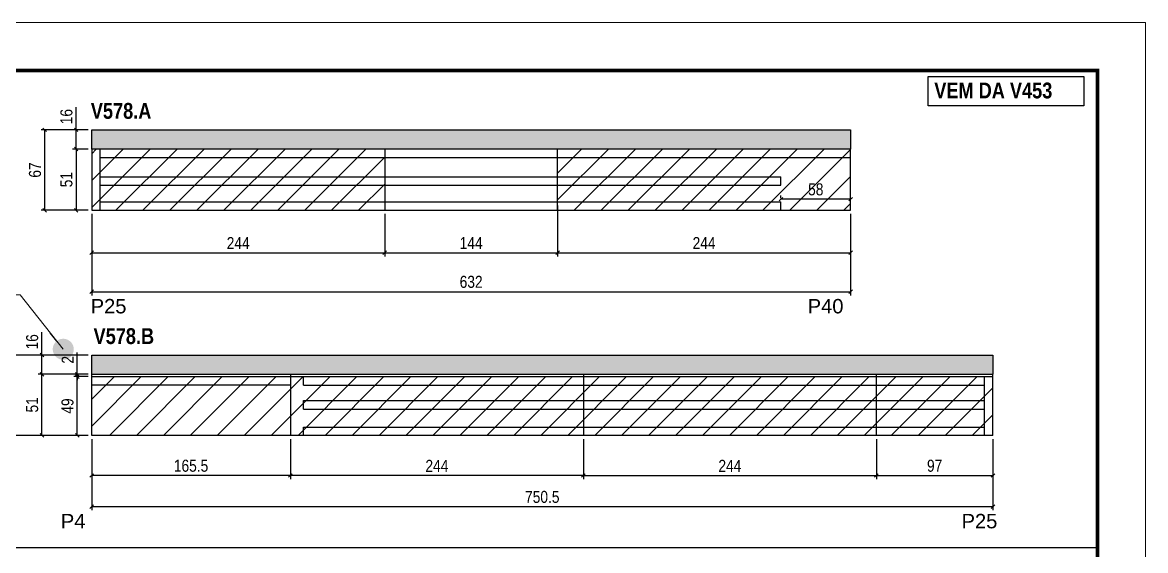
# Model space of a CAD drawing. Extents: x 3309 to 9563, y -2522 to 14608.
# Drawn here: x 8628 to 9563, y 9573 to 10014 of the extents above; entities that cross this region are included whole.
import ezdxf

# ---------------------------------------------------------------- set-up
doc = ezdxf.new("R2010")
doc.units = 0
doc.header["$PDMODE"] = 35
doc.header["$PDSIZE"] = -10
doc.linetypes.add('DASHED', pattern=[0.75, 0.5, -0.25])
for name, color, linetype in [('5', 5, 'Continuous'), ('COTA', 241, 'Continuous'), ('NOMENCLATURA', 7, 'Continuous'), ('Painéis', 200, 'Continuous'), ('SARR_2.2x7', 40, 'Continuous')]:
    doc.layers.add(name, color=color, linetype=linetype)
for name, color, linetype, lineweight in [('Folhas', 255, 'Continuous', 9), ('Hachura', 251, 'Continuous', 9), ('SARRAFO DE PRESSAO', 251, 'DASHED', 9)]:
    doc.layers.add(name, color=color, linetype=linetype, lineweight=lineweight)
doc.styles.add('COTA TECNICA', font='techl___.ttf', dxfattribs={"height": 10})
doc.styles.get("Standard").update_dxf_attribs({"font": 'arial.ttf'})
doc.styles.add('TECNICA', font='techb___.ttf', dxfattribs={"height": 10})
doc.dimstyles.new('3x', dxfattribs={"dimtxt": 10, "dimasz": 5, "dimexe": 7, "dimexo": 5, "dimgap": 4, "dimtad": 1, "dimdec": 4, "dimlfac": 0.333333, "dimdsep": 46, "dimtxsty": 'Standard', "dimblk": 'DOT', "dimcen": 0.09, "dimclrd": 1, "dimclre": 1, "dimclrt": 2, "dimadec": 0, "dimazin": 2, "dimtfac": 1, "dimtdec": 4, "dimtmove": 0, "dimatfit": 3, "dimldrblk": 'DOT', "dimfxl": 1, "dimtolj": 1, "dimtzin": 0, "dimlwd": 9, "dimlwe": 9, "dimarcsym": 0})
doc.dimstyles.new('PAINEL', dxfattribs={"dimtxt": 10, "dimasz": 3, "dimexe": 3, "dimexo": 3, "dimgap": 3, "dimtad": 1, "dimdec": 1, "dimzin": 12, "dimdsep": 46, "dimtxsty": 'COTA TECNICA', "dimblk1": 'OBLIQUE', "dimblk2": 'OBLIQUE', "dimsah": 1, "dimcen": 0.9, "dimclrd": 4, "dimclre": 4, "dimclrt": 240, "dimadec": 1, "dimazin": 3, "dimtfac": 1, "dimtdec": 1, "dimtmove": 0, "dimatfit": 3, "dimfxl": 1, "dimtolj": 1, "dimtzin": 12, "dimarcsym": 0})

# ---------------------------------------------------------------- blocks, each defined once
blk = doc.blocks.new('9999999999')
at = {"layer": 'Folhas'}
blk.add_lwpolyline([(98138.98, 34190.21), (99623.98, 34190.21), (99623.98, 35240.21), (98138.98, 35240.21)], close=True, dxfattribs=at)
at = {"layer": 'Folhas', "color": 30, "const_width": 3}
blk.add_lwpolyline([(98213.98, 34230.21), (99583.98, 34230.21), (99583.98, 35200.21), (98213.98, 35200.21)], close=True, dxfattribs=at)
blk = doc.blocks.new('_Oblique')
at = {"color": 0, "linetype": 'ByBlock', "lineweight": -2}
blk.add_line((-0.5, -0.5), (0.5, 0.5), dxfattribs=at)
blk = doc.blocks.new('*D441')
at = {"layer": 'COTA', "color": 4, "lineweight": -2, "transparency": 16777216}
for p, q in [((8685.23, 9854.07), (8685.23, 9786.12)), ((9317.23, 9854.07), (9317.23, 9786.12)), ((8685.23, 9789.12), (9317.23, 9789.12))]:
    blk.add_line(p, q, dxfattribs=at)
at = {"layer": 'Defpoints', "color": 0, "transparency": 16777216}
for p in [(8685.23, 9857.07), (9317.23, 9857.07), (9317.23, 9789.12)]:
    blk.add_point(p, dxfattribs=at)
at = {"layer": 'COTA', "color": 4, "lineweight": -2, "transparency": 16777216, "xscale": 3, "yscale": 3, "zscale": 3, "rotation": 180}
blk.add_blockref('_Oblique', (8685.23, 9789.12), dxfattribs=at)
at = {"layer": 'COTA', "color": 4, "lineweight": -2, "transparency": 16777216, "xscale": 3, "yscale": 3, "zscale": 3}
blk.add_blockref('_Oblique', (9317.23, 9789.12), dxfattribs=at)
at = {"layer": 'COTA', "color": 240, "transparency": 16777216, "insert": (9001.23, 9797.34), "char_height": 10, "attachment_point": 5, "style": 'COTA TECNICA'}
blk.add_mtext('\\A1;632', dxfattribs=at)
blk = doc.blocks.new('*D442')
at = {"layer": 'COTA', "color": 4, "lineweight": -2, "transparency": 16777216}
for p, q in [((8685.23, 9854.07), (8685.23, 9818.61)), ((8929.23, 9854.07), (8929.23, 9818.61)), ((8685.23, 9821.61), (8929.23, 9821.61))]:
    blk.add_line(p, q, dxfattribs=at)
at = {"layer": 'Defpoints', "color": 0, "transparency": 16777216}
for p in [(8685.23, 9857.07), (8929.23, 9857.07), (8929.23, 9821.61)]:
    blk.add_point(p, dxfattribs=at)
at = {"layer": 'COTA', "color": 4, "lineweight": -2, "transparency": 16777216, "xscale": 3, "yscale": 3, "zscale": 3, "rotation": 180}
blk.add_blockref('_Oblique', (8685.23, 9821.61), dxfattribs=at)
at = {"layer": 'COTA', "color": 4, "lineweight": -2, "transparency": 16777216, "xscale": 3, "yscale": 3, "zscale": 3}
blk.add_blockref('_Oblique', (8929.23, 9821.61), dxfattribs=at)
at = {"layer": 'COTA', "color": 240, "transparency": 16777216, "insert": (8807.23, 9829.69), "char_height": 10, "attachment_point": 5, "style": 'COTA TECNICA'}
blk.add_mtext('\\A1;244', dxfattribs=at)
blk = doc.blocks.new('*D439')
at = {"layer": 'COTA', "color": 4, "lineweight": -2, "transparency": 16777216}
for p, q in [((9073.23, 9861.07), (9073.23, 9818.61)), ((9317.23, 9854.07), (9317.23, 9818.61)), ((9073.23, 9821.61), (9317.23, 9821.61))]:
    blk.add_line(p, q, dxfattribs=at)
at = {"layer": 'Defpoints', "color": 0, "transparency": 16777216}
for p in [(9073.23, 9864.07), (9317.23, 9857.07), (9317.23, 9821.61)]:
    blk.add_point(p, dxfattribs=at)
at = {"layer": 'COTA', "color": 4, "lineweight": -2, "transparency": 16777216, "xscale": 3, "yscale": 3, "zscale": 3, "rotation": 180}
blk.add_blockref('_Oblique', (9073.23, 9821.61), dxfattribs=at)
at = {"layer": 'COTA', "color": 4, "lineweight": -2, "transparency": 16777216, "xscale": 3, "yscale": 3, "zscale": 3}
blk.add_blockref('_Oblique', (9317.23, 9821.61), dxfattribs=at)
at = {"layer": 'COTA', "color": 240, "transparency": 16777216, "insert": (9195.23, 9829.69), "char_height": 10, "attachment_point": 5, "style": 'COTA TECNICA'}
blk.add_mtext('\\A1;244', dxfattribs=at)
blk = doc.blocks.new('*D443')
at = {"layer": 'COTA', "color": 4, "lineweight": -2, "transparency": 16777216}
for p, q in [((8682.23, 9908.07), (8669.33, 9908.07)), ((8672.33, 9908.07), (8672.33, 9857.07)), ((8682.23, 9857.07), (8669.33, 9857.07))]:
    blk.add_line(p, q, dxfattribs=at)
at = {"layer": 'Defpoints', "color": 0, "transparency": 16777216}
for p in [(8685.23, 9908.07), (8672.33, 9857.07), (8685.23, 9857.07)]:
    blk.add_point(p, dxfattribs=at)
at = {"layer": 'COTA', "color": 4, "lineweight": -2, "transparency": 16777216, "xscale": 3, "yscale": 3, "zscale": 3}
for p, rotation in [((8672.33, 9908.07), 90), ((8672.33, 9857.07), 270)]:
    blk.add_blockref('_Oblique', p, dxfattribs=dict(at, rotation=rotation))
at = {"layer": 'COTA', "color": 240, "transparency": 16777216, "insert": (8664.22, 9882.57), "char_height": 10, "attachment_point": 5, "rotation": 90, "style": 'COTA TECNICA'}
blk.add_mtext('\\A1;51', dxfattribs=at)
blk = doc.blocks.new('*D444')
at = {"layer": 'COTA', "color": 4, "lineweight": -2, "transparency": 16777216}
for p, q in [((8672.33, 9924.07), (8672.33, 9943.08)), ((8682.23, 9924.07), (8669.33, 9924.07)), ((8672.33, 9908.07), (8672.33, 9924.07)), ((8682.23, 9908.07), (8669.33, 9908.07))]:
    blk.add_line(p, q, dxfattribs=at)
at = {"layer": 'Defpoints', "color": 0, "transparency": 16777216}
for p in [(8672.33, 9924.07), (8685.23, 9924.07), (8685.23, 9908.07)]:
    blk.add_point(p, dxfattribs=at)
at = {"layer": 'COTA', "color": 4, "lineweight": -2, "transparency": 16777216, "xscale": 3, "yscale": 3, "zscale": 3}
for p, rotation in [((8672.33, 9924.07), 90), ((8672.33, 9908.07), 270)]:
    blk.add_blockref('_Oblique', p, dxfattribs=dict(at, rotation=rotation))
at = {"layer": 'COTA', "color": 240, "transparency": 16777216, "insert": (8664.23, 9935.07), "char_height": 10, "attachment_point": 5, "rotation": 90, "style": 'COTA TECNICA'}
blk.add_mtext('\\A1;16', dxfattribs=at)
blk = doc.blocks.new('*D445')
at = {"layer": 'COTA', "color": 4, "lineweight": -2, "transparency": 16777216}
for p, q in [((8682.23, 9924.07), (8643.16, 9924.07)), ((8646.16, 9857.07), (8646.16, 9924.07)), ((8682.23, 9857.07), (8643.16, 9857.07))]:
    blk.add_line(p, q, dxfattribs=at)
at = {"layer": 'Defpoints', "color": 0, "transparency": 16777216}
for p in [(8646.16, 9924.07), (8685.23, 9924.07), (8685.23, 9857.07)]:
    blk.add_point(p, dxfattribs=at)
at = {"layer": 'COTA', "color": 4, "lineweight": -2, "transparency": 16777216, "xscale": 3, "yscale": 3, "zscale": 3}
for p, rotation in [((8646.16, 9924.07), 90), ((8646.16, 9857.07), 270)]:
    blk.add_blockref('_Oblique', p, dxfattribs=dict(at, rotation=rotation))
at = {"layer": 'COTA', "color": 240, "transparency": 16777216, "insert": (8638.06, 9890.57), "char_height": 10, "attachment_point": 5, "rotation": 90, "style": 'COTA TECNICA'}
blk.add_mtext('\\A1;67', dxfattribs=at)
blk = doc.blocks.new('*D440')
at = {"layer": 'COTA', "color": 4, "lineweight": -2, "transparency": 16777216}
for p, q in [((8929.23, 9854.07), (8929.23, 9818.61)), ((9073.23, 9854.07), (9073.23, 9818.61)), ((8929.23, 9821.61), (9073.23, 9821.61))]:
    blk.add_line(p, q, dxfattribs=at)
at = {"layer": 'Defpoints', "color": 0, "transparency": 16777216}
for p in [(8929.23, 9857.07), (9073.23, 9857.07), (9073.23, 9821.61)]:
    blk.add_point(p, dxfattribs=at)
at = {"layer": 'COTA', "color": 4, "lineweight": -2, "transparency": 16777216, "xscale": 3, "yscale": 3, "zscale": 3, "rotation": 180}
blk.add_blockref('_Oblique', (8929.23, 9821.61), dxfattribs=at)
at = {"layer": 'COTA', "color": 4, "lineweight": -2, "transparency": 16777216, "xscale": 3, "yscale": 3, "zscale": 3}
blk.add_blockref('_Oblique', (9073.23, 9821.61), dxfattribs=at)
at = {"layer": 'COTA', "color": 240, "transparency": 16777216, "insert": (9001.23, 9829.69), "char_height": 10, "attachment_point": 5, "style": 'COTA TECNICA'}
blk.add_mtext('\\A1;144', dxfattribs=at)
blk = doc.blocks.new('*D446')
at = {"layer": 'COTA', "color": 4, "lineweight": -2, "transparency": 16777216}
for p, q in [((9259.23, 9867.07), (9259.23, 9869.26)), ((9317.23, 9860.07), (9317.23, 9869.26)), ((9317.23, 9866.26), (9259.23, 9866.26))]:
    blk.add_line(p, q, dxfattribs=at)
at = {"layer": 'Defpoints', "color": 0, "transparency": 16777216}
for p in [(9259.23, 9866.26), (9259.23, 9864.07), (9317.23, 9857.07)]:
    blk.add_point(p, dxfattribs=at)
at = {"layer": 'COTA', "color": 4, "lineweight": -2, "transparency": 16777216, "xscale": 3, "yscale": 3, "zscale": 3, "rotation": 180}
blk.add_blockref('_Oblique', (9259.23, 9866.26), dxfattribs=at)
at = {"layer": 'COTA', "color": 4, "lineweight": -2, "transparency": 16777216, "xscale": 3, "yscale": 3, "zscale": 3}
blk.add_blockref('_Oblique', (9317.23, 9866.26), dxfattribs=at)
at = {"layer": 'COTA', "color": 240, "transparency": 16777216, "insert": (9288.23, 9874.4), "char_height": 10, "attachment_point": 5, "style": 'COTA TECNICA'}
blk.add_mtext('\\A1;58', dxfattribs=at)
blk = doc.blocks.new('*D447')
at = {"layer": 'COTA', "color": 4, "lineweight": -2, "transparency": 16777216}
for p, q in [((8685.23, 9666.38), (8685.23, 9606.99)), ((9435.73, 9666.38), (9435.73, 9606.99)), ((9435.73, 9609.99), (8685.23, 9609.99))]:
    blk.add_line(p, q, dxfattribs=at)
at = {"layer": 'Defpoints', "color": 0, "transparency": 16777216}
for p in [(8685.23, 9669.38), (9435.73, 9669.38), (8685.23, 9609.99)]:
    blk.add_point(p, dxfattribs=at)
at = {"layer": 'COTA', "color": 4, "lineweight": -2, "transparency": 16777216, "xscale": 3, "yscale": 3, "zscale": 3, "rotation": 180}
blk.add_blockref('_Oblique', (8685.23, 9609.99), dxfattribs=at)
at = {"layer": 'COTA', "color": 4, "lineweight": -2, "transparency": 16777216, "xscale": 3, "yscale": 3, "zscale": 3}
blk.add_blockref('_Oblique', (9435.73, 9609.99), dxfattribs=at)
at = {"layer": 'COTA', "color": 240, "transparency": 16777216, "insert": (9060.48, 9618.1), "char_height": 10, "attachment_point": 5, "style": 'COTA TECNICA'}
blk.add_mtext('\\A1;750.5', dxfattribs=at)
blk = doc.blocks.new('*D448')
at = {"layer": 'COTA', "color": 4, "lineweight": -2, "transparency": 16777216}
for p, q in [((8850.73, 9666.38), (8850.73, 9632.98)), ((9094.73, 9666.38), (9094.73, 9632.98)), ((9094.73, 9635.98), (8850.73, 9635.98))]:
    blk.add_line(p, q, dxfattribs=at)
at = {"layer": 'Defpoints', "color": 0, "transparency": 16777216}
for p in [(8850.73, 9669.38), (9094.73, 9669.38), (8850.73, 9635.98)]:
    blk.add_point(p, dxfattribs=at)
at = {"layer": 'COTA', "color": 4, "lineweight": -2, "transparency": 16777216, "xscale": 3, "yscale": 3, "zscale": 3, "rotation": 180}
blk.add_blockref('_Oblique', (8850.73, 9635.98), dxfattribs=at)
at = {"layer": 'COTA', "color": 4, "lineweight": -2, "transparency": 16777216, "xscale": 3, "yscale": 3, "zscale": 3}
blk.add_blockref('_Oblique', (9094.73, 9635.98), dxfattribs=at)
at = {"layer": 'COTA', "color": 240, "transparency": 16777216, "insert": (8972.73, 9644.05), "char_height": 10, "attachment_point": 5, "style": 'COTA TECNICA'}
blk.add_mtext('\\A1;244', dxfattribs=at)
blk = doc.blocks.new('*D449')
at = {"layer": 'COTA', "color": 4, "lineweight": -2, "transparency": 16777216}
for p, q in [((8685.23, 9666.38), (8685.23, 9632.98)), ((8850.73, 9666.38), (8850.73, 9632.98)), ((8850.73, 9635.98), (8685.23, 9635.98))]:
    blk.add_line(p, q, dxfattribs=at)
at = {"layer": 'Defpoints', "color": 0, "transparency": 16777216}
for p in [(8685.23, 9669.38), (8850.73, 9669.38), (8685.23, 9635.98)]:
    blk.add_point(p, dxfattribs=at)
at = {"layer": 'COTA', "color": 4, "lineweight": -2, "transparency": 16777216, "xscale": 3, "yscale": 3, "zscale": 3, "rotation": 180}
blk.add_blockref('_Oblique', (8685.23, 9635.98), dxfattribs=at)
at = {"layer": 'COTA', "color": 4, "lineweight": -2, "transparency": 16777216, "xscale": 3, "yscale": 3, "zscale": 3}
blk.add_blockref('_Oblique', (8850.73, 9635.98), dxfattribs=at)
at = {"layer": 'COTA', "color": 240, "transparency": 16777216, "insert": (8767.98, 9644.09), "char_height": 10, "attachment_point": 5, "style": 'COTA TECNICA'}
blk.add_mtext('\\A1;165.5', dxfattribs=at)
blk = doc.blocks.new('*D1583')
at = {"layer": 'COTA', "color": 4, "lineweight": -2, "transparency": 16777216}
for p, q in [((9094.73, 9666.38), (9094.73, 9632.98)), ((9338.73, 9666.38), (9338.73, 9632.98)), ((9094.73, 9635.98), (9338.73, 9635.98))]:
    blk.add_line(p, q, dxfattribs=at)
at = {"layer": 'Defpoints', "color": 0, "transparency": 16777216}
for p in [(9094.73, 9669.38), (9338.73, 9669.38), (9338.73, 9635.98)]:
    blk.add_point(p, dxfattribs=at)
at = {"layer": 'COTA', "color": 4, "lineweight": -2, "transparency": 16777216, "xscale": 3, "yscale": 3, "zscale": 3, "rotation": 180}
blk.add_blockref('_Oblique', (9094.73, 9635.98), dxfattribs=at)
at = {"layer": 'COTA', "color": 4, "lineweight": -2, "transparency": 16777216, "xscale": 3, "yscale": 3, "zscale": 3}
blk.add_blockref('_Oblique', (9338.73, 9635.98), dxfattribs=at)
at = {"layer": 'COTA', "color": 240, "transparency": 16777216, "insert": (9216.73, 9644.05), "char_height": 10, "attachment_point": 5, "style": 'COTA TECNICA'}
blk.add_mtext('\\A1;244', dxfattribs=at)
blk = doc.blocks.new('*D1584')
at = {"layer": 'COTA', "color": 4, "lineweight": -2, "transparency": 16777216}
for p, q in [((9338.73, 9666.38), (9338.73, 9632.98)), ((9435.73, 9666.38), (9435.73, 9632.98)), ((9338.73, 9635.98), (9435.73, 9635.98))]:
    blk.add_line(p, q, dxfattribs=at)
at = {"layer": 'Defpoints', "color": 0, "transparency": 16777216}
for p in [(9338.73, 9669.38), (9435.73, 9669.38), (9435.73, 9635.98)]:
    blk.add_point(p, dxfattribs=at)
at = {"layer": 'COTA', "color": 4, "lineweight": -2, "transparency": 16777216, "xscale": 3, "yscale": 3, "zscale": 3, "rotation": 180}
blk.add_blockref('_Oblique', (9338.73, 9635.98), dxfattribs=at)
at = {"layer": 'COTA', "color": 4, "lineweight": -2, "transparency": 16777216, "xscale": 3, "yscale": 3, "zscale": 3}
blk.add_blockref('_Oblique', (9435.73, 9635.98), dxfattribs=at)
at = {"layer": 'COTA', "color": 240, "transparency": 16777216, "insert": (9387.23, 9644.08), "char_height": 10, "attachment_point": 5, "style": 'COTA TECNICA'}
blk.add_mtext('\\A1;97', dxfattribs=at)
blk = doc.blocks.new('*D1585')
at = {"layer": 'COTA', "color": 4, "lineweight": -2, "transparency": 16777216}
for p, q in [((8682.23, 9720.38), (8640.8, 9720.38)), ((8643.8, 9669.38), (8643.8, 9720.38)), ((8682.23, 9669.38), (8640.8, 9669.38))]:
    blk.add_line(p, q, dxfattribs=at)
at = {"layer": 'Defpoints', "color": 0, "transparency": 16777216}
for p in [(8643.8, 9720.38), (8685.23, 9720.38), (8685.23, 9669.38)]:
    blk.add_point(p, dxfattribs=at)
at = {"layer": 'COTA', "color": 4, "lineweight": -2, "transparency": 16777216, "xscale": 3, "yscale": 3, "zscale": 3}
for p, rotation in [((8643.8, 9720.38), 90), ((8643.8, 9669.38), 270)]:
    blk.add_blockref('_Oblique', p, dxfattribs=dict(at, rotation=rotation))
at = {"layer": 'COTA', "color": 240, "transparency": 16777216, "insert": (8635.69, 9694.88), "char_height": 10, "attachment_point": 5, "rotation": 90, "style": 'COTA TECNICA'}
blk.add_mtext('\\A1;51', dxfattribs=at)
blk = doc.blocks.new('*D1586')
at = {"layer": 'COTA', "color": 4, "lineweight": -2, "transparency": 16777216}
for p, q in [((8643.8, 9736.38), (8643.8, 9755.39)), ((8682.23, 9736.38), (8640.8, 9736.38)), ((8643.8, 9720.38), (8643.8, 9736.38)), ((8682.23, 9720.38), (8640.8, 9720.38))]:
    blk.add_line(p, q, dxfattribs=at)
at = {"layer": 'Defpoints', "color": 0, "transparency": 16777216}
for p in [(8643.8, 9736.38), (8685.23, 9736.38), (8685.23, 9720.38)]:
    blk.add_point(p, dxfattribs=at)
at = {"layer": 'COTA', "color": 4, "lineweight": -2, "transparency": 16777216, "xscale": 3, "yscale": 3, "zscale": 3}
for p, rotation in [((8643.8, 9736.38), 90), ((8643.8, 9720.38), 270)]:
    blk.add_blockref('_Oblique', p, dxfattribs=dict(at, rotation=rotation))
at = {"layer": 'COTA', "color": 240, "transparency": 16777216, "insert": (8635.7, 9747.38), "char_height": 10, "attachment_point": 5, "rotation": 90, "style": 'COTA TECNICA'}
blk.add_mtext('\\A1;16', dxfattribs=at)
blk = doc.blocks.new('*D1587')
at = {"layer": 'COTA', "color": 4, "lineweight": -2, "transparency": 16777216}
for p, q in [((8682.23, 9736.38), (8610.39, 9736.38)), ((8613.39, 9669.38), (8613.39, 9736.38)), ((8682.23, 9669.38), (8610.39, 9669.38))]:
    blk.add_line(p, q, dxfattribs=at)
at = {"layer": 'Defpoints', "color": 0, "transparency": 16777216}
for p in [(8613.39, 9736.38), (8685.23, 9736.38), (8685.23, 9669.38)]:
    blk.add_point(p, dxfattribs=at)
at = {"layer": 'COTA', "color": 4, "lineweight": -2, "transparency": 16777216, "xscale": 3, "yscale": 3, "zscale": 3}
for p, rotation in [((8613.39, 9736.38), 90), ((8613.39, 9669.38), 270)]:
    blk.add_blockref('_Oblique', p, dxfattribs=dict(at, rotation=rotation))
at = {"layer": 'COTA', "color": 240, "transparency": 16777216, "insert": (8605.29, 9702.88), "char_height": 10, "attachment_point": 5, "rotation": 90, "style": 'COTA TECNICA'}
blk.add_mtext('\\A1;67', dxfattribs=at)
blk = doc.blocks.new('*D1588')
at = {"layer": 'COTA', "color": 4, "lineweight": -2, "transparency": 16777216}
for p, q in [((8682.23, 9718.38), (8670.25, 9718.38)), ((8673.25, 9669.38), (8673.25, 9718.38)), ((8682.23, 9669.38), (8670.25, 9669.38))]:
    blk.add_line(p, q, dxfattribs=at)
at = {"layer": 'Defpoints', "color": 0, "transparency": 16777216}
for p in [(8673.25, 9718.38), (8685.23, 9718.38), (8685.23, 9669.38)]:
    blk.add_point(p, dxfattribs=at)
at = {"layer": 'COTA', "color": 4, "lineweight": -2, "transparency": 16777216, "xscale": 3, "yscale": 3, "zscale": 3}
for p, rotation in [((8673.25, 9718.38), 90), ((8673.25, 9669.38), 270)]:
    blk.add_blockref('_Oblique', p, dxfattribs=dict(at, rotation=rotation))
at = {"layer": 'COTA', "color": 240, "transparency": 16777216, "insert": (8665.14, 9693.88), "char_height": 10, "attachment_point": 5, "rotation": 90, "style": 'COTA TECNICA'}
blk.add_mtext('\\A1;49', dxfattribs=at)
blk = doc.blocks.new('*D1589')
at = {"layer": 'COTA', "color": 4, "lineweight": -2, "transparency": 16777216}
for p, q in [((8673.25, 9720.38), (8673.25, 9738.49)), ((8682.23, 9720.38), (8670.25, 9720.38)), ((8682.23, 9718.38), (8670.25, 9718.38)), ((8673.25, 9718.38), (8673.25, 9720.38)), ((8673.25, 9718.38), (8673.25, 9715.38))]:
    blk.add_line(p, q, dxfattribs=at)
at = {"layer": 'Defpoints', "color": 0, "transparency": 16777216}
for p in [(8673.25, 9720.38), (8685.23, 9720.38), (8685.23, 9718.38)]:
    blk.add_point(p, dxfattribs=at)
at = {"layer": 'COTA', "color": 4, "lineweight": -2, "transparency": 16777216, "xscale": 3, "yscale": 3, "zscale": 3}
for p, rotation in [((8673.25, 9720.38), 270), ((8673.25, 9718.38), 90)]:
    blk.add_blockref('_Oblique', p, dxfattribs=dict(at, rotation=rotation))
at = {"layer": 'COTA', "color": 240, "transparency": 16777216, "insert": (8665.25, 9732.43), "char_height": 10, "attachment_point": 5, "rotation": 90, "style": 'COTA TECNICA'}
blk.add_mtext('\\A1;2', dxfattribs=at)
blk = doc.blocks.new('_Dot')
at = {"color": 0, "linetype": 'ByBlock', "lineweight": -2}
blk.add_line((-0.5, 0), (-1, 0), dxfattribs=at)
at = {"color": 0, "linetype": 'ByBlock', "const_width": 0.5}
blk.add_lwpolyline([(-0.25, 0, 1), (0.25, 0, 1)], format="xyb", close=True, dxfattribs=at)

msp = doc.modelspace()

# ---------------------------------------------------------------- hatches: boundary and pattern name
at = {"layer": 'COTA'}
h = msp.add_hatch(dxfattribs=at)
h.set_pattern_fill('AR-CONC', color=256, scale=0.03)
h.set_pattern_definition([(50, (4963.332, -2281.1104), (5.46554, -0.4781726), [0.5715, -6.2865]), (355, (4963.332, -2281.1104), (-1.0573026, 5.7317054), [0.4572, -5.0292175]), (100.451445, (4963.7875, -2281.1503), (4.4082374, 5.2535326), [0.4857003, -5.3427073]), (46.1842, (4963.332, -2279.5864), (8.1323712, -1.26127), [0.85725, -9.42975]), (96.63556, (4964.01, -2279.6915), (7.122124, 7.4227837), [0.7285507, -8.014068]), (351.18415, (4963.332, -2279.5864), (7.122124, 7.422784), [0.685799, -7.543792]), (21, (4964.094, -2279.9674), (4.5484317, -3.067956), [0.5715, -6.2865]), (326, (4964.094, -2279.9674), (1.8540609, 5.525639), [0.4572, -5.0292]), (71.451445, (4964.473, -2280.223), (6.4024926, 2.457683), [0.4857003, -5.3426981]), (37.5, (4963.332, -2281.1104), (0.0926581, 2.53665117), [0, -4.96824, 0, -5.1054, 0, -5.04825]), (7.5, (4963.332, -2281.1104), (2.0045899, 3.00541724), [0, -2.91084, 0, -4.85394, 0, -1.92405]), (327.5, (4961.6328, -2281.1104), (4.06771786, -0.17186232), [0, -1.905, 0, -5.9436, 0, -7.8867]), (317.5, (4960.8708, -2281.1104), (4.4438754, 0.7627947), [0, -2.4765, 0, -3.94716, 0, -5.6007])])
h.paths.add_polyline_path([(8685.23, 9924.07), (8685.23, 9908.07), (9317.23, 9908.07), (9317.23, 9924.07)])
h = msp.add_hatch(dxfattribs=at)
h.set_pattern_fill('AR-CONC', color=256, scale=0.03)
h.set_pattern_definition([(50, (-4, 0), (5.46554, -0.4781726), [0.5715, -6.2865]), (355, (-4, 0), (-1.0573026, 5.7317054), [0.4572, -5.0292175]), (100.451445, (-3.5445, -0.04), (4.4082374, 5.2535326), [0.4857003, -5.3427073]), (46.1842, (-4, 1.524), (8.1323712, -1.26127), [0.85725, -9.42975]), (96.63556, (-3.322, 1.419), (7.122124, 7.4227837), [0.7285507, -8.014068]), (351.18415, (-4, 1.524), (7.122124, 7.4227837), [0.685799, -7.543792]), (21, (-3.238, 1.143), (4.5484317, -3.067956), [0.5715, -6.2865]), (326, (-3.238, 1.143), (1.8540609, 5.525639), [0.4572, -5.0292]), (71.451445, (-2.859, 0.8873), (6.4024926, 2.457683), [0.4857003, -5.3426981]), (37.5, (-4, 0), (0.0926581, 2.53665117), [0, -4.96824, 0, -5.1054, 0, -5.04825]), (7.5, (-4, 0), (2.0045899, 3.00541724), [0, -2.91084, 0, -4.85394, 0, -1.92405]), (327.5, (-5.6993, 0), (4.06771786, -0.17186232), [0, -1.905, 0, -5.9436, 0, -7.8867]), (317.5, (-6.4613, 0), (4.4438754, 0.7627947), [0, -2.4765, 0, -3.94716, 0, -5.6007])])
h.paths.add_polyline_path([(8685.23, 9736.38), (8685.23, 9720.38), (9435.73, 9720.38), (9435.73, 9736.38)])
at = {"layer": 'Hachura', "linetype": 'ByBlock'}
h = msp.add_hatch(dxfattribs=at)
h.set_pattern_fill('ANSI31', color=256, scale=5)
h.set_pattern_definition([(45, (128.066, 0), (-11.22532, 11.22532), [])])
h.paths.add_polyline_path([(8685.23, 9908.07), (8685.23, 9857.07), (8929.23, 9857.07), (8929.23, 9908.07)])
h.paths.add_polyline_path([(9073.23, 9908.07), (9073.23, 9857.07), (9317.23, 9857.07), (9317.23, 9908.07)])
h = msp.add_hatch(dxfattribs=at)
h.set_pattern_fill('ANSI31', color=256, scale=5)
h.set_pattern_definition([(45, (-4, 0), (-11.22532, 11.22532), [])])
h.paths.add_polyline_path([(8850.73, 9718.38), (8685.23, 9718.38), (8685.23, 9669.38), (8850.73, 9669.38)])
h.paths.add_polyline_path([(9094.73, 9718.38), (8850.73, 9718.38), (8850.73, 9669.38), (9094.73, 9669.38)])
h.paths.add_polyline_path([(9338.73, 9718.38), (9094.73, 9718.38), (9094.73, 9669.38), (9338.73, 9669.38)])
h.paths.add_polyline_path([(9435.73, 9718.38), (9338.73, 9718.38), (9338.73, 9669.38), (9435.73, 9669.38)])

# ---------------------------------------------------------------- linework, layer by layer
at = {"layer": 'COTA'}
for p, q in [((8685.23, 9908.07), (8685.23, 9924.07)), ((8685.23, 9924.07), (9317.23, 9924.07)), ((9317.23, 9924.07), (9317.23, 9908.07)), ((8685.23, 9720.38), (8685.23, 9736.38)), ((8685.23, 9736.38), (9435.73, 9736.38)), ((9435.73, 9736.38), (9435.73, 9720.38)), ((8152.87, 9575.95), (9522.87, 9575.95))]:
    msp.add_line(p, q, dxfattribs=at)
at = {"layer": 'NOMENCLATURA'}
msp.add_lwpolyline([(9381.92, 9968.57), (9511.55, 9968.57), (9511.55, 9944.01), (9381.92, 9944.01)], close=True, dxfattribs=at)
at = {"layer": 'Painéis', "linetype": 'ByBlock'}
for p, q in [((9317.23, 9908.07), (8685.23, 9908.07)), ((8685.23, 9908.07), (8685.23, 9857.07)), ((8929.23, 9908.07), (8929.23, 9857.07)), ((9073.23, 9857.07), (9073.23, 9908.07)), ((9317.23, 9857.07), (9317.23, 9908.07)), ((8685.23, 9857.07), (9317.23, 9857.07)), ((8685.23, 9669.38), (8685.23, 9720.38)), ((8685.23, 9720.38), (9435.73, 9720.38)), ((8685.23, 9718.38), (9435.73, 9718.38)), ((8850.73, 9720.38), (8850.73, 9669.38)), ((9094.73, 9720.38), (9094.73, 9669.38)), ((9338.73, 9669.38), (9338.73, 9720.38)), ((9435.73, 9669.38), (9435.73, 9720.38)), ((9435.73, 9669.38), (8685.23, 9669.38))]:
    msp.add_line(p, q, dxfattribs=at)
at = {"layer": 'SARR_2.2x7', "linetype": 'Continuous'}
for p, q in [((8692.23, 9857.07), (8692.23, 9908.07)), ((8692.23, 9901.07), (8929.23, 9901.07)), ((8929.23, 9901.07), (9073.23, 9901.07)), ((9073.23, 9901.07), (9317.23, 9901.07)), ((8692.23, 9884.9), (8929.23, 9884.9)), ((8692.23, 9877.9), (8929.23, 9877.9)), ((8929.23, 9884.9), (9073.23, 9884.9)), ((8929.23, 9877.9), (9073.23, 9877.9)), ((9073.23, 9884.9), (9259.23, 9884.9)), ((9073.23, 9877.9), (9259.23, 9877.9)), ((9259.23, 9877.9), (9259.23, 9884.9)), ((8692.23, 9864.07), (8929.23, 9864.07)), ((8929.23, 9864.07), (9073.23, 9864.07)), ((9073.23, 9864.07), (9259.23, 9864.07)), ((9259.23, 9857.07), (9259.23, 9864.07)), ((8861.73, 9711.38), (8861.73, 9718.38)), ((9428.73, 9669.38), (9428.73, 9718.38)), ((8850.73, 9711.38), (8685.23, 9711.38)), ((8861.73, 9711.38), (9094.73, 9711.38)), ((9094.73, 9711.38), (9338.73, 9711.38)), ((9338.73, 9711.38), (9428.73, 9711.38)), ((8861.73, 9691.38), (8861.73, 9698.38)), ((8861.73, 9698.38), (9094.73, 9698.38)), ((8861.73, 9691.38), (9094.73, 9691.38)), ((9094.73, 9698.38), (9338.73, 9698.38)), ((9094.73, 9691.38), (9338.73, 9691.38)), ((9338.73, 9698.38), (9428.73, 9698.38)), ((9338.73, 9691.38), (9428.73, 9691.38)), ((8861.73, 9669.38), (8861.73, 9676.38)), ((8861.73, 9676.38), (9094.73, 9676.38)), ((9094.73, 9676.38), (9338.73, 9676.38)), ((9338.73, 9676.38), (9428.73, 9676.38))]:
    msp.add_line(p, q, dxfattribs=at)

# ---------------------------------------------------------------- block references
at = {"layer": 'SARRAFO DE PRESSAO', "color": 6, "linetype": 'ByBlock'}
msp.add_blockref('9999999999', (-90061.11, -25226.65), dxfattribs=at)

# ---------------------------------------------------------------- texts
at = {"layer": '5', "linetype": 'Continuous'}
for s, p in [('P25', (8684.37, 9771.11)), ('P40', (9281.5, 9771.11)), ('P4', (8659.54, 9591.98)), ('P25', (9409.65, 9591.98))]:
    msp.add_text(s, height=12, rotation=359.99996, dxfattribs=at).set_placement(p)
at = {"layer": 'NOMENCLATURA', "style": 'TECNICA'}
for s, p in [('VEM DA V453', (9386.93, 9950.27)), ('V578.A', (8684.51, 9933.25)), ('V578.B', (8686.79, 9745.56))]:
    msp.add_text(s, height=13.2, dxfattribs=at).set_placement(p)

# ---------------------------------------------------------------- dimensions: what is measured, and where the dimension line sits
at = {"layer": 'COTA'}
for base, p1, p2, angle, picture, middle in [((8672.33, 9924.07), (8685.23, 9908.07), (8685.23, 9924.07), 90, '*D444', (8664.23, 9935.07)), ((8646.16, 9924.07), (8685.23, 9857.07), (8685.23, 9924.07), 90, '*D445', (8638.06, 9890.57)), ((8672.33, 9857.07), (8685.23, 9908.07), (8685.23, 9857.07), 90, '*D443', (8664.22, 9882.57)), ((9317.23, 9789.12), (8685.23, 9857.07), (9317.23, 9857.07), 180, '*D441', (9001.23, 9797.34)), ((8643.8, 9736.38), (8685.23, 9720.38), (8685.23, 9736.38), 90, '*D1586', (8635.7, 9747.38)), ((8613.39, 9736.38), (8685.23, 9669.38), (8685.23, 9736.38), 90, '*D1587', (8605.29, 9702.88)), ((8673.25, 9720.38), (8685.23, 9718.38), (8685.23, 9720.38), 90, '*D1589', (8665.25, 9732.43)), ((8643.8, 9720.38), (8685.23, 9669.38), (8685.23, 9720.38), 90, '*D1585', (8635.69, 9694.88)), ((8673.25, 9718.38), (8685.23, 9669.38), (8685.23, 9718.38), 90, '*D1588', (8665.14, 9693.88)), ((8850.73, 9635.98), (9094.73, 9669.38), (8850.73, 9669.38), 180, '*D448', (8972.73, 9644.05))]:
    dim = msp.add_linear_dim(base=base, p1=p1, p2=p2, angle=angle, dimstyle='PAINEL', dxfattribs=at)
    dim.commit()
    dim.dimension.update_dxf_attribs({"geometry": picture, "text_midpoint": middle})
for base, p1, p2, picture, middle in [((9259.23, 9866.26), (9317.23, 9857.07), (9259.23, 9864.07), '*D446', (9288.23, 9874.4)), ((8929.23, 9821.61), (8685.23, 9857.07), (8929.23, 9857.07), '*D442', (8807.23, 9829.69)), ((9073.23, 9821.61), (8929.23, 9857.07), (9073.23, 9857.07), '*D440', (9001.23, 9829.69)), ((8685.23, 9609.99), (9435.73, 9669.38), (8685.23, 9669.38), '*D447', (9060.48, 9618.1)), ((9338.73, 9635.98), (9094.73, 9669.38), (9338.73, 9669.38), '*D1583', (9216.73, 9644.05))]:
    dim = msp.add_linear_dim(base=base, p1=p1, p2=p2, dimstyle='PAINEL', dxfattribs=at)
    dim.commit()
    dim.dimension.update_dxf_attribs({"geometry": picture, "text_midpoint": middle})
for base, p1, p2, picture, middle in [((9317.23, 9821.61), (9073.23, 9864.07), (9317.23, 9857.07), '*D439', (9195.23, 9829.69)), ((9435.73, 9635.98), (9338.73, 9669.38), (9435.73, 9669.38), '*D1584', (9387.23, 9644.08))]:
    dim = msp.add_linear_dim(base=base, p1=p1, p2=p2, dimstyle='PAINEL', override={"dimtmove": 1}, dxfattribs=at)
    dim.commit()
    dim.dimension.update_dxf_attribs({"geometry": picture, "text_midpoint": middle})
dim = msp.add_linear_dim(base=(8685.23, 9635.98), p1=(8850.73, 9669.38), p2=(8685.23, 9669.38), angle=180, dimstyle='PAINEL', override={"dimtmove": 1}, dxfattribs=at)
dim.commit()
dim.dimension.update_dxf_attribs({"geometry": '*D449', "text_midpoint": (8767.98, 9644.09)})

# ---------------------------------------------------------------- leaders
at = {"layer": 'Hachura'}
msp.add_leader([(8661.57, 9741.19), (8625.72, 9786.64), (8478.61, 9786.64)], dimstyle='3x', override={"dimasz": 17.5, "dimtad": 0}, dxfattribs=at)

doc.saveas('drawing.dxf')
